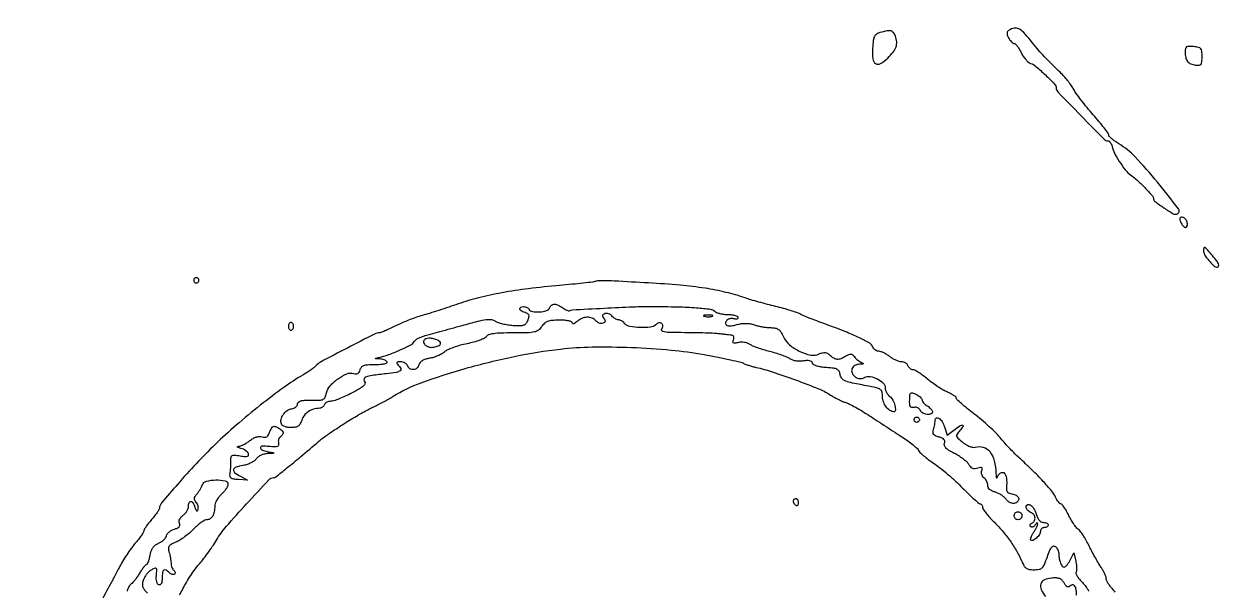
# Model space of a CAD drawing. Extents: x 0 to 5034, y 0 to 2560.
# Drawn here: x 671.4 to 1126.7, y 1064.3 to 1279.4 of the extents above; entities that cross this region are included whole.
import ezdxf

# ---------------------------------------------------------------- set-up
doc = ezdxf.new("R2010")
doc.units = 0

msp = doc.modelspace()

# ---------------------------------------------------------------- linework, layer by layer
for points in [[(524.94203, 1406.5, -0.000002), (524.957967, 1420.439069, -0.000002), (524.972858, 1433.372917, -0.000002), (524.985445, 1444.229163, -0.000017)], [(1236.697617, 1380.536661, -0.000047), (1328.213183, 1379.754868, -0.035783)], [(1086.396778, 1063.510204, 0.026083), (1085.422384, 1064.67825, -0.025125), (1084.49522, 1065.785361, -0.027344), (1083.711575, 1066.950065, -0.028264), (1083.157246, 1068.012058, -0.10654), (1083, 1068.741652, 0.0823), (1082.87841, 1069.475352, 0.023907), (1082.455743, 1070.545158, 0.023334), (1081.856363, 1071.722989, 0.023005), (1081.147209, 1072.84563, -0.01832), (1080.251332, 1074.234875, -0.006063), (1079.03719, 1076.335904, -0.006028), (1077.746452, 1078.699635, -0.006812), (1076.565959, 1081, 0.013097), (1075.421958, 1083.161925, 0.016219), (1074.240712, 1085.10894, 0.014623), (1073.16064, 1086.664181, 0.105675), (1072.481674, 1087.264476, -0.096769), (1071.822196, 1087.827142, -0.017741), (1070.866069, 1089.12201, -0.018475), (1069.842781, 1090.741163, -0.015871), (1068.885668, 1092.514476, 0.014071), (1067.966055, 1094.233082, 0.02073), (1067.055563, 1095.682377, 0.01679), (1066.239231, 1096.788115, 0.229209), (1065.801306, 1097, -0.19194), (1065.401838, 1097.159213, -0.036457), (1064.863688, 1097.74932, -0.034201), (1064.301692, 1098.574106, -0.025561), (1063.794866, 1099.550876, 0.066851), (1062.341343, 1101.863979, 0.013163), (1059.097256, 1105.556358, 0.012977), (1054.868579, 1109.890025, 0.009052), (1049.886833, 1114.564648, -0.013088), (1048.339051, 1116.040683, -0.006649), (1046.466757, 1117.972903, -0.0066), (1044.586729, 1120.018898, -0.009805), (1043, 1121.86367, 0.024662), (1041.189087, 1123.846765, 0.010064), (1038.545313, 1126.366135, 0.009929), (1035.590794, 1128.964378, 0.012501), (1032.75, 1131.245066, -0.00748), (1030.163203, 1133.279461, -0.011356), (1027.982812, 1135.131301, -0.006179), (1026.221564, 1136.736787, -0.207731), (1026, 1137.24707, 0.219429), (1025.809824, 1137.659548, 0.028506), (1025.018033, 1138.261194, 0.028911), (1023.937598, 1138.901481, 0.02035), (1022.657135, 1139.498791, -0.032127), (1021.077955, 1140.281216, -0.013322), (1019.047286, 1141.528707, -0.013117), (1016.935217, 1142.985342, -0.016504), (1015.062521, 1144.447765, 0.013868), (1013.339419, 1145.808045, 0.017802), (1011.67832, 1146.956531, 0.01579), (1010.247417, 1147.809893, 0.127224), (1009.512375, 1148, -0.102437), (1008.97301, 1148.111673, -0.066768), (1008.426298, 1148.440625, -0.063128), (1007.955401, 1148.926537, -0.069414), (1007.638374, 1149.5, 0.098304), (1007.276885, 1150.073539, 0.066863), (1006.674749, 1150.559375, 0.063976), (1005.934283, 1150.887917, 0.072582), (1005.166243, 1151, -0.076), (1004.261042, 1151.138391, -0.02998), (1003.079937, 1151.5875, -0.028824), (1001.839918, 1152.234541, -0.031999), (1000.727129, 1153, 0.027731), (999.634429, 1153.76545, 0.027022), (998.454478, 1154.4125, 0.028069), (997.357854, 1154.865116, 0.084026), (996.560886, 1155, -0.087741), (995.89499, 1155.11776, -0.066459), (995.236551, 1155.462891, -0.065766), (994.685087, 1155.973406, -0.081728), (994.33254, 1156.575798, 0.170394), (993.084434, 1158.045765, 0.019877), (989.222371, 1160.10349, 0.018496), (983.673141, 1162.533914, 0.007642), (976, 1165.426817, -0.003977), (972.985438, 1166.538189, -0.004588), (970.129768, 1167.646905, -0.004125), (967.727953, 1168.627904, -0.026604), (966.548148, 1169.196663, 0.043471), (965.371316, 1169.715887, 0.007344), (963.031333, 1170.475628, 0.007981), (960.246972, 1171.286215, 0.007021), (957.316911, 1172.044659, -0.00467), (954.217089, 1172.831519, -0.003837), (950.921896, 1173.727917, -0.003876), (947.907004, 1174.59823, -0.010257), (945.768763, 1175.281511, 0.023831), (938.413572, 1177.413721, 0.020186), (930.470703, 1178.975403, 0.016516), (921.034019, 1180.12039, 0.008181), (909, 1180.980505, 0.000348), (895.911158, 1181.691836, 0.00732), (892.003838, 1181.844131, 0.025382), (889.937167, 1181.789486, 0.067857), (888.5, 1181.479117, -0.058904), (887.750573, 1181.303228, -0.001397), (884.169907, 1180.907543, -0.003057), (879.963193, 1180.480568, -0.002069), (875.163514, 1180.043062, 0.00918), (863.352364, 1178.796823, 0.014144), (853.198146, 1177.243759, 0.016218), (844.372496, 1175.339632, 0.02243), (836.610858, 1173.025337, -0.003283), (833.102895, 1171.831359, -0.002542), (829.26694, 1170.57542, -0.00257), (825.674544, 1169.43976, -0.006181), (823, 1168.64547, 0.014977), (820.531614, 1167.864907, 0.008978), (817.646875, 1166.798205, 0.008985), (814.811985, 1165.632557, 0.015438), (812.5, 1164.547085, -0.006468), (810.521177, 1163.574339, -0.008833), (808.712346, 1162.752889, -0.006199), (807.185194, 1162.114008, -0.095042), (806.627134, 1162.004185, 0.117161), (804.770268, 1161.553606, 0.00164), (794.435057, 1156.243807, 0.001907), (784.240833, 1150.914709, 0.097643), (782.506908, 1149.512065, -0.054051), (781.875866, 1148.904019, -0.010881), (780.620779, 1147.975225, -0.011373), (779.105203, 1146.954791, -0.010411), (777.5, 1145.972814, 0.024326), (770.303324, 1141.290281, 0.011037), (761.337433, 1134.508976, 0.010877), (752.149809, 1126.904832, 0.014351), (744.135852, 1119.560447, 0.010582), (736.941671, 1112.275112, 0.010061), (729.937258, 1104.570313, 0.004802), (723.771234, 1097.368862, 0.163418), (722.959359, 1095.303382, -0.130879), (722.806189, 1094.826564, -0.010459), (722.061345, 1093.718965, -0.013585), (721.095839, 1092.422474, -0.009994), (719.959359, 1091.037774, 0.011614), (718.825907, 1089.647604, 0.015612), (717.869312, 1088.334427, 0.012684), (717.144392, 1087.210841, 0.137766), (717, 1086.696738, -0.142389), (716.847618, 1086.172497, -0.0109), (716.02392, 1084.935749, -0.014271), (714.949964, 1083.486957, -0.010378), (713.677176, 1081.935956, 0.020198), (712.207302, 1080.071303, 0.010607), (710.525531, 1077.644196, 0.010534), (708.905047, 1075.080454, 0.01592), (707.614264, 1072.776992, -0.001036), (706.502481, 1070.646675, -0.001177), (705.427804, 1068.609491, -0.001068), (704.507019, 1066.882856, -0.006554), (704.01878, 1066, 0.031877), (699.764586, 1057.294211, 0.008568)], [(730.639201, 1062.445, 0.014455), (731.871006, 1064.704224, -0.015948), (733.230153, 1067.179395, -0.011849), (734.880927, 1069.825616, -0.012005), (736.559122, 1072.250118, -0.026378), (737.980594, 1074, 0.019218), (739.439653, 1075.744534, 0.008434), (741.241856, 1078.15891, 0.008332), (743.070411, 1080.788076, 0.01105), (744.640295, 1083.243096, -0.041222), (748.386425, 1088.389361, -0.007741), (756.13536, 1097.098792, -0.00295), (764.583368, 1106.194667, -0.206985), (766.445416, 1107, 0.169111), (767.197089, 1107.261717, 0.001887), (771.456524, 1110.663239, 0.005031), (776.706182, 1114.975826, 0.002277), (783.5, 1120.725277, -0.020506), (785.875082, 1122.591062, -0.008612), (789.21212, 1124.911725, -0.007269), (793.405919, 1127.634803, -0.004261), (798.5, 1130.777892, -0.011995), (799.564325, 1131.387738, -0.003479), (801.234375, 1132.277183, -0.003495), (803.130473, 1133.253318, -0.003727), (805, 1134.181862, 0.005525), (806.899013, 1135.13358, 0.004689), (808.883916, 1136.179612, 0.00473), (810.673949, 1137.166475, 0.013242), (811.902693, 1137.902671, -0.055414), (822.466019, 1143.077952, -0.017348), (839.277538, 1148.465965, -0.017551), (858.021175, 1153.060032, -0.022708), (875.5, 1155.878145, -0.024889), (887.554594, 1156.658908, -0.013363), (902.4624, 1156.48279, -0.013333), (917.52577, 1155.499226, -0.022228), (930.115837, 1153.772293, -0.00376), (935.427448, 1152.760212, -0.005398), (940.115983, 1151.777542, -0.00301), (944.052758, 1150.883078, -0.081213), (945.038774, 1150.476036, 0.047794), (945.772067, 1150.114499, 0.012466), (947.012676, 1149.678981, 0.012554), (948.457609, 1149.251611, 0.012534), (949.922937, 1148.897059, -0.026836), (955.966585, 1147.250497, -0.00829), (964.875387, 1144.13689, -0.007214), (973.556267, 1140.797475, -0.04535), (977.77984, 1138.639798, 0.01342), (979.387408, 1137.684674, 0.011226), (981.141578, 1136.756192, 0.011382), (982.784424, 1135.979563, 0.030205), (984, 1135.524175, -0.043457), (985.359362, 1134.973472, -0.008655), (987.675, 1133.741072, -0.009097), (990.328122, 1132.205802, -0.008363), (993, 1130.532514, -0.000145), (995.913286, 1128.63828, -0.000092), (999.306764, 1126.429534, -0.000092), (1002.637778, 1124.259696, -0.000171), (1005.342177, 1122.49601, -0.011347), (1007.617808, 1120.936083, -0.014809), (1009.622096, 1119.402173, -0.012386), (1011.207671, 1118.045881, -0.118551), (1011.708207, 1117.318017, 0.111406), (1012.186926, 1116.600409, 0.013942), (1013.586282, 1115.341254, 0.015849), (1015.361782, 1113.925533, 0.012532), (1017.366031, 1112.50562, -0.019992), (1019.753892, 1110.759867, -0.009107), (1022.737572, 1108.299923, -0.009001), (1025.792222, 1105.589842, -0.012231), (1028.442724, 1103.029182, 0.006338), (1030.778557, 1100.718692, 0.009554), (1032.876911, 1098.771072, 0.004909), (1034.684314, 1097.188302, 0.179238), (1035.192724, 1097, -0.157958), (1035.500625, 1096.90024, -0.097159), (1035.762863, 1096.618991, -0.079068), (1035.939914, 1096.198955, -0.060349), (1036, 1095.702948, 0.148333), (1036.217874, 1094.984701, 0.017822), (1037.197688, 1093.625726, 0.019962), (1038.515816, 1092.061548, 0.01518), (1040.077237, 1090.452948, -0.023527), (1043.420431, 1086.891713, -0.021965), (1046.496069, 1082.952116, -0.022821), (1049.07328, 1078.960397, -0.03441), (1050.906399, 1075.25, 0.033292), (1051.755799, 1073.521025, 0.110442), (1052.608132, 1072.593533, 0.114882), (1053.754266, 1072.137282, 0.037539), (1055.580197, 1072, 0.043927), (1057.546351, 1072.173069, 0.149835), (1058.677238, 1072.751873, 0.100822), (1059.535859, 1074.008751, 0.014271), (1060.673748, 1076.944117, -0.01254), (1061.615696, 1079.399211, -0.068521), (1062.330743, 1080.624486, -0.189685), (1063.001134, 1081.017994, -0.215392), (1063.714871, 1080.821673, -0.069571), (1064.20696, 1080.281831, -0.044588), (1064.622493, 1079.540906, -0.044099), (1064.905434, 1078.725161, -0.061508), (1065, 1077.959343, 0.045869), (1065.163592, 1076.179835, 0.053283), (1065.649172, 1074.551512, 0.063107), (1066.328828, 1073.370843, 0.234783), (1067.075052, 1073, 0.187451), (1067.494573, 1073.163007, 0.032183), (1068.097479, 1073.790708, 0.031214), (1068.743433, 1074.661011, 0.023371), (1069.346487, 1075.691772), (1070.756849, 1078.383544), (1071.452521, 1075.216171, -0.021731), (1071.676137, 1073.934607, -0.025363), (1071.773115, 1072.702976, -0.025567), (1071.749063, 1071.66908, -0.120375), (1071.567004, 1071.108415, 0.242121), (1071.523992, 1070.561436, 0.038111), (1072.031439, 1069.569369, 0.035134), (1072.865596, 1068.399035, 0.023986), (1073.964199, 1067.189647, -0.039882), (1075.28669, 1065.637497, -0.039303), (1076.353205, 1063.887729, -0.039089)], [(710.777273, 1063.881175, -0.031903), (711.269357, 1065.164253, -0.033692), (711.828879, 1066.19491, -0.116309), (712.368415, 1066.722814, 0.072106), (712.986411, 1067.229641, 0.018068), (713.832483, 1068.226389, 0.018076), (714.726659, 1069.448828, 0.017314), (715.54381, 1070.75, -0.014448), (716.315828, 1071.995093, -0.020844), (717.074513, 1073.045312, -0.017282), (717.74822, 1073.842174, -0.211677), (718.104317, 1074, 0.285111), (718.402485, 1074.185066, 0.02473), (718.775063, 1075.041403, 0.026667), (719.138881, 1076.186593, 0.017212), (719.442502, 1077.545203, -0.037276), (719.894109, 1079.243085, -0.071016), (720.540485, 1080.496031, -0.081674), (721.440644, 1081.404038, -0.065953), (722.650561, 1082.057243, 0.052558), (723.660277, 1082.568038, 0.045829), (724.592741, 1083.299156, 0.048287), (725.316361, 1084.127952, 0.091624), (725.691252, 1084.927346, -0.097214), (726.065046, 1085.701958, -0.05652), (726.776091, 1086.455581, -0.053497), (727.69363, 1087.076118, -0.060536), (728.685404, 1087.457178, 0.039426), (729.804165, 1087.833788, 0.116743), (730.451739, 1088.311883, 0.165246), (730.691101, 1088.920212, 0.103806), (730.568521, 1089.682032, -0.111036), (730.457914, 1090.438208, -0.090569), (730.665985, 1091.231309, -0.077185), (731.184749, 1092.003956, -0.053661), (731.9776, 1092.696864, 0.057171), (732.751315, 1093.382658, 0.047412), (733.40592, 1094.268141, 0.049378), (733.852543, 1095.20909, 0.086335), (734, 1096.056704, -0.080134), (734.234016, 1097.507475, -0.358088), (734.910613, 1097.934708, -0.237004), (735.756257, 1097.368595, -0.055145), (736.45067, 1095.75, 0.025453), (736.773071, 1094.85566, 0.125772), (737.093278, 1094.431915, 0.345785), (737.392092, 1094.429638, 0.131464), (737.661842, 1094.783622, 0.103267), (737.773502, 1095.383845, 0.056951), (737.672142, 1096.126439, 0.05324), (737.388754, 1096.888991, 0.057697), (736.956529, 1097.55238, -0.054786), (736.407985, 1098.383708, -0.138995), (736.267253, 1099.086697, -0.121326), (736.510412, 1099.82018, -0.036951), (737.209988, 1100.768758, 0.024323), (737.824416, 1101.559318, 0.016967), (738.44179, 1102.50551, 0.017159), (738.973034, 1103.455532, 0.033702), (739.316616, 1104.25, -0.251132), (740.850901, 1105.645067, -0.056294), (744.47513, 1106.13125, -0.060399), (747.932707, 1105.785145, -0.351032), (749, 1104.452251, -0.110102), (748.832416, 1103.700435, -0.033899), (748.265625, 1102.678558, -0.032079), (747.456764, 1101.588351, -0.030242), (746.5, 1100.58758, 0.039444), (745.543362, 1099.549392, 0.036541), (744.734375, 1098.348026, 0.038618), (744.175716, 1097.168702, 0.091554), (744, 1096.217117, -0.042797), (743.811796, 1094.022364, -0.084659), (743.230526, 1092.379142, -0.118217), (742.299998, 1091.368718, -0.148885), (741.089178, 1091, 0.125712), (740.217443, 1090.777306, 0.026915), (738.87847, 1089.948914, 0.026527), (737.39002, 1088.791576, 0.022566), (735.946167, 1087.421835, -0.024211), (734.383509, 1085.94912, -0.018292), (732.535946, 1084.483023, -0.018606), (730.694806, 1083.231531, -0.040201), (729.176203, 1082.442027, 0.022498), (727.396346, 1081.595261, 0.118415), (726.591968, 1080.882937, 0.172663), (726.356723, 1080.027376, 0.062031), (726.608333, 1078.770192, -0.021536), (726.898424, 1077.755128, -0.014659), (727.144096, 1076.579369, -0.014793), (727.314565, 1075.428755, -0.028579), (727.370691, 1074.5, 0.046587), (727.449597, 1073.683358, 0.044638), (727.678524, 1072.88316, 0.048001), (728.013097, 1072.214252, 0.104931), (728.409601, 1071.804373, -0.083709), (728.747961, 1071.482832, -0.110705), (728.922088, 1071.096385, -0.124276), (728.904738, 1070.706384, -0.124044), (728.704373, 1070.37104, -0.157721), (728.331989, 1070.180693, -0.097207), (727.835764, 1070.197639, -0.07915), (727.290763, 1070.419063, -0.060453), (726.783333, 1070.816667, 0.055753), (725.50949, 1071.83421, 0.298846), (724.66396, 1071.818837, 0.213102), (724.135017, 1070.959771, 0.033006), (724, 1068.916667, -0.027207), (723.927678, 1067.588556, -0.083146), (723.683712, 1066.722933, -0.164144), (723.281426, 1066.304736, -0.205958), (722.75, 1066.265786, -0.177521), (722.263735, 1066.662605, -0.07188), (721.932348, 1067.465487, -0.054646), (721.776595, 1068.580842, -0.032428), (721.823984, 1069.923898, 0.010684), (721.98037, 1071.905957, 0.19433), (721.780898, 1072.495023, 0.322925), (721.2951, 1072.611698, 0.025605), (720.026117, 1072.013977, 0.061152), (719.141472, 1071.390999, 0.035163), (718.237461, 1070.448959, 0.034609), (717.450288, 1069.358635, 0.048238), (716.916699, 1068.280902, 0.048339), (716.51326, 1066.804337, 0.114785), (716.579386, 1065.674376, 0.093878), (717.155933, 1064.551162, 0.025641), (718.464567, 1063.036985, -0.049302)], [(1071.700607, 1062.32944, 0.086131), (1071.548082, 1064.831916, 0.185691), (1070.697293, 1066.07575, 0.335949), (1069.528537, 1066.023684, -0.067776), (1068.783295, 1065.559171, -0.199666), (1068.191582, 1065.542667, -0.146852), (1067.640991, 1065.968121, -0.032485), (1067.004335, 1066.991899, 0.068672), (1066.253098, 1068.025441, 0.111729), (1065.351191, 1068.61971, 0.084311), (1064.097351, 1068.863253, 0.026658), (1062.184596, 1068.806466, 0.086642), (1059.531806, 1068.11258, 0.212385), (1058.225438, 1066.63375, 0.181666), (1058.342836, 1064.478132, 0.063258), (1059.968444, 1061.767247, -0.043247)]]:
    msp.add_lwpolyline(points, format="xyb")
for points in [[(997, 1276.109682, 0.071868), (995.644589, 1275.515508, 0.143843), (994.872755, 1274.650332, 0.082765), (994.451058, 1273.170247, 0.013625), (994.197353, 1270.19818, 0.038626), (994.275981, 1266.126027, 0.229102), (995.352838, 1264.357552, 0.287605), (997.188726, 1264.333097, 0.054355), (999.969358, 1266.470644, 0.033931), (1002.021275, 1268.722485, 0.083737), (1003.097381, 1270.673424, 0.102819), (1003.354848, 1272.611739, 0.07048), (1002.882981, 1274.787295, 0.073573), (1002.143104, 1276.137793, 0.177224), (1001.198853, 1276.74558, 0.105299), (999.735813, 1276.762087, 0.01778)], [(1046.146755, 1277.111861, 0.079837), (1045.545628, 1276.580206, 0.155092), (1045.310534, 1275.990892, 0.11085), (1045.424384, 1275.232203, 0.030422), (1045.931939, 1274.127174, 0.033218), (1046.439884, 1273.313028, 0.03986), (1047.024121, 1272.624857, 0.044061), (1047.596685, 1272.143416, 0.153973), (1048.051362, 1272, -0.203704), (1048.529905, 1271.796597, -0.029608), (1049.233049, 1270.974853, -0.029546), (1049.987577, 1269.846734, -0.021368), (1050.696556, 1268.510138, 0.034248), (1051.474939, 1267.129738, 0.034111), (1052.43541, 1265.866571, 0.036166), (1053.426691, 1264.885551, 0.100477), (1054.279098, 1264.411418, -0.099536), (1056.324616, 1263.278626, -0.014017), (1059.928576, 1260.039066, -0.010225), (1063.433147, 1256.5674, -0.194827), (1064, 1255.16786, 0.194126), (1064.609249, 1253.657783, 0.001705), (1073.389234, 1244.609918, 0.001668), (1082.240681, 1235.61067, 0.200198), (1083.704721, 1235, -0.19722), (1084.166849, 1234.810341, -0.055401), (1084.667976, 1234.192188, -0.046816), (1085.127583, 1233.302795, -0.034727), (1085.46945, 1232.25, 0.06608), (1086.475222, 1229.706247, 0.023378), (1088.544385, 1226.370718, 0.022699), (1090.878747, 1223.28325, 0.08253), (1092.732005, 1221.679524, -0.051781), (1094.70242, 1220.17499, -0.012035), (1097.668786, 1217.242457, -0.006519), (1100.607376, 1214.113458, -0.187396), (1101, 1213.102668, 0.236507), (1101.582146, 1211.940792, 0.013019), (1105.004978, 1209.518834, 0.013362), (1108.545336, 1207.284175, 0.222024), (1109.895664, 1207.149561, 0.508919), (1110.512413, 1209.203699, 0.009947), (1102.553347, 1219.2555, 0.017245), (1094.053384, 1228.867009, 0.066784), (1087.874772, 1233.851542, -0.01782), (1086.390667, 1234.82622, -0.024639), (1085.138214, 1235.810362, -0.022831), (1084.210592, 1236.69366, -0.193413), (1084, 1237.217703, 0.158667), (1083.791764, 1237.857388, 0.00609), (1082.278593, 1239.882968, 0.010372), (1080.385273, 1242.250685, 0.007071), (1078.139892, 1244.866161, -0.008119), (1075.780609, 1247.625994, -0.008378), (1073.537309, 1250.43256, -0.008158), (1071.675513, 1252.926658, -0.035113), (1070.700613, 1254.5, 0.029358), (1069.877184, 1255.863663, 0.01446), (1068.681969, 1257.5, 0.014295), (1067.339191, 1259.132398, 0.020212), (1066.046191, 1260.5, -0.002509), (1061.619981, 1264.861464, -0.009647), (1058.934405, 1267.639627, -0.012746), (1056.749129, 1270.112831, -0.007235), (1054.2256, 1273.209894, 0.022891), (1051.687463, 1276.133062, 0.09026), (1049.769078, 1277.531715, 0.149118), (1048.019931, 1277.803036, 0.106057)], [(1113.015313, 1268.813358, 0.053421), (1113.25839, 1266.678249, 0.114076), (1113.972357, 1265.189864, 0.125239), (1115.214728, 1264.250936, 0.071772), (1117.043714, 1263.774761, 0.047217), (1118.410666, 1263.751474, 0.213821), (1119.094177, 1264.123659, 0.144922), (1119.42452, 1264.993285, 0.0188), (1119.5, 1267, 0.024332), (1119.400056, 1269.052529, 0.153309), (1118.995474, 1270.00531, 0.164544), (1118.134379, 1270.520098, 0.029142), (1116.25, 1270.813358, 0.021415), (1114.434063, 1270.910235, 0.142003), (1113.56873, 1270.669213, 0.20621), (1113.137803, 1270.05306, 0.052601)], [(1111.015313, 1205.25, 0.075031), (1111.08148, 1204.86499, 0.020637), (1111.299407, 1204.288195, 0.020367), (1111.603722, 1203.647189, 0.01999), (1111.96094, 1203.02896, 0.113519), (1112.784441, 1202.212984, 0.324499), (1113.543662, 1202.268368, 0.229589), (1113.924394, 1203.12308, 0.083724), (1113.654923, 1204.456872, 0.107188), (1113.033337, 1205.405681, 0.121943), (1112.100216, 1205.958166, 0.214151), (1111.347802, 1205.859767, 0.265819)], [(1120, 1193.38654, 0.137574), (1120.464067, 1191.731854, 0.036808), (1122.068808, 1189.48615, 0.035297), (1123.948807, 1187.526258, 0.186011), (1125.314451, 1187, 0.33971), (1125.80576, 1187.377353, 0.177842), (1125.73152, 1188.189831, 0.053813), (1124.820902, 1189.672933, 0.012271), (1122.959359, 1191.962226, 0.007203), (1121.280353, 1193.870186, 0.096842), (1120.537765, 1194.424984, 0.449154), (1120.146007, 1194.261319, 0.08288)], [(736, 1182, 0.099038), (736.076342, 1181.618362, 0.097945), (736.29375, 1181.29375, 0.097945), (736.618362, 1181.076342, 0.099038), (737, 1181, 0.099038), (737.381638, 1181.076342, 0.097945), (737.70625, 1181.29375, 0.097945), (737.923658, 1181.618362, 0.099038), (738, 1182, 0.099038), (737.923658, 1182.381638, 0.097945), (737.70625, 1182.70625, 0.097945), (737.381638, 1182.923658, 0.099038), (737, 1183, 0.099038), (736.618362, 1182.923658, 0.097945), (736.29375, 1182.70625, 0.097945), (736.076342, 1182.381638, 0.099038)], [(876.397322, 1171.50023, 0.026582), (877.169008, 1170.978186, 0.036131), (877.918604, 1170.597988, 0.039324), (878.552997, 1170.388773, 0.201025), (878.911831, 1170.445509, -0.12562), (879.981413, 1170.780643, -0.000548), (892.09509, 1171.418587, -0.00284), (903.164892, 1171.926357, -0.011144), (910, 1172.048515, -0.004884), (920.035487, 1171.906147, -0.012596), (927.273769, 1171.550138, -0.011189), (932.521948, 1171.040986, -0.16814), (934.150042, 1170.25, 0.103547), (934.886799, 1169.768293, 0.032523), (936.149075, 1169.367188, 0.030921), (937.653594, 1169.092124, 0.02976), (939.2, 1169, -0.027116), (940.66642, 1168.920414, -0.043785), (941.891816, 1168.677172, -0.055017), (942.746125, 1168.322613, -0.273392), (943, 1167.893011, -0.138241), (942.892942, 1167.513195, -0.152458), (942.606174, 1167.262326, -0.122374), (942.171821, 1167.1866, -0.074003), (941.659316, 1167.300491, 0.123481), (940.342265, 1167.460222, 0.111912), (939.051439, 1166.992066, 0.147964), (938.313794, 1166.127203, 0.246296), (938.379743, 1165.19458, 0.178677), (938.881891, 1164.801956, 0.075121), (939.741067, 1164.663288, 0.049752), (940.961227, 1164.772618, 0.020156), (942.589209, 1165.152243, -0.031367), (944.361142, 1165.523786, -0.039129), (946.038597, 1165.634247, -0.040835), (947.651545, 1165.48204, -0.039951), (949.230574, 1165.069466, 0.025693), (950.63488, 1164.659481, 0.015692), (952.327144, 1164.314156, 0.015715), (954.029718, 1164.076851, 0.026771), (955.464011, 1164, -0.045574), (957.175974, 1163.843633, -0.110017), (958.339824, 1163.349751, -0.096573), (959.273938, 1162.362545, -0.030072), (960.266004, 1160.568374, 0.105436), (962.630494, 1157.490524, 0.063857), (966.493579, 1154.970058, 0.066088), (970.654611, 1153.597735, 0.154746), (973.871037, 1153.987102, -0.037815), (975.143665, 1154.454435, -0.096765), (976.117749, 1154.53587, -0.10592), (976.996988, 1154.243936, -0.051028), (977.958407, 1153.537641, 0.054827), (979.437823, 1152.467968, 0.117912), (980.781018, 1152.0792, 0.107863), (982.233695, 1152.325421, 0.04136), (984.074473, 1153.25, -0.031965), (985.204033, 1153.84415, -0.131834), (985.959919, 1153.964713, -0.156441), (986.601084, 1153.682716, -0.050862), (987.310904, 1152.912229, 0.036129), (987.875893, 1152.261555, 0.026088), (988.591328, 1151.619527, 0.026521), (989.33966, 1151.078274, 0.050615), (990, 1150.741176, -0.041424), (990.542097, 1150.476861, -0.514931), (990.55824, 1150.2835, -0.155533), (990.210525, 1150.138757, -0.012818), (989.218615, 1150.078947, 0.118965), (987.40261, 1149.573599, 0.178458), (986.342016, 1148.338109, 0.19157), (986.376877, 1146.78054, 0.135442), (987.47566, 1145.394139, 0.051911), (988.405322, 1144.852374, 0.083991), (989.288571, 1144.620884, 0.086653), (990.179, 1144.695981, 0.058663), (991.129109, 1145.069097, -0.164858), (993.289009, 1145.427908, -0.078125), (996.002094, 1144.534567, -0.080247), (998.240417, 1142.888219, -0.196594), (999, 1141.031024, 0.076739), (999.128132, 1140.201092, 0.047762), (999.514063, 1139.292863, 0.046745), (1000.080367, 1138.448319, 0.061405), (1000.75, 1137.806704, -0.112579), (1001.883887, 1136.474639, -0.057257), (1002.676488, 1134.410364, -0.072298), (1002.870802, 1132.615984, -0.416142), (1002.23821, 1132.031803, -0.144135), (1000.742159, 1132.543158, -0.079076), (999.345232, 1133.907166, -0.073158), (998.344198, 1135.768457, -0.087065), (998, 1137.730137, 0.057069), (997.794262, 1139.526791, 0.190101), (997.132229, 1140.486741, 0.092873), (995.673671, 1141.113948, 0.0083), (991.75, 1141.926897, -0.004652), (985.799787, 1143.114531, -0.052059), (983.503403, 1143.850976, -0.14409), (982.383142, 1144.795652, -0.11113), (981.813355, 1146.297279, 0.092144), (981.423826, 1147.453027, 0.152652), (980.683491, 1148.155247, 0.083265), (979.328247, 1148.559479, 0.014977), (976.696755, 1148.806966, -0.021851), (974.665996, 1149.026151, -0.039557), (973.039365, 1149.407504, -0.049827), (971.880007, 1149.90992, -0.175749), (971.356302, 1150.513875, 0.132822), (970.932303, 1151.094784, 0.110892), (970.244163, 1151.431714, 0.076252), (969.253147, 1151.513381, 0.031863), (967.921228, 1151.334246, -0.047936), (966.593483, 1151.198885, -0.041725), (965.199399, 1151.307287, -0.042619), (963.876422, 1151.639736, -0.057184), (962.761681, 1152.17221, 0.042015), (961.529214, 1152.807413, 0.012471), (959.548744, 1153.568655, 0.012418), (957.271562, 1154.316191, 0.013098), (955, 1154.935482, -0.013165), (952.75253, 1155.548528, -0.01329), (950.547561, 1156.277272, -0.013194), (948.66366, 1157.012662, -0.051224), (947.566166, 1157.613522, 0.064998), (946.626112, 1158.095129, 0.046091), (945.476991, 1158.390414, 0.045333), (944.26888, 1158.473668, 0.056085), (943.151741, 1158.323237, -0.018736), (941.841853, 1158.046183, -0.171231), (941.276237, 1158.142228, -0.312592), (941.087214, 1158.526173, -0.054542), (941.30419, 1159.350324, 0.061106), (941.46967, 1160.014026, 0.111002), (941.414772, 1160.56779, 0.147152), (941.150066, 1160.944822, 0.143483), (940.718615, 1161.117874, -0.00335), (940.035442, 1161.188579, -0.000687), (938.829843, 1161.323198, -0.000723), (937.42934, 1161.48358, -0.000679), (936, 1161.651327, 0.017609), (934.046081, 1161.813817, 0.003759), (930.641282, 1161.950894, 0.003926), (926.691596, 1162.049133, 0.003729), (922.672451, 1162.087549, -0.004302), (917.352066, 1162.144501, -0.034438), (914.911105, 1162.360247, -0.151897), (914.010028, 1162.804997, -0.394648), (913.971009, 1163.465068, 0.1575), (914.434179, 1164.623713, 0.257544), (913.998737, 1165.557667, 0.221298), (912.890483, 1165.776346, 0.137007), (911.712868, 1165.112868, -0.170883), (909.722286, 1164.158901, -0.035376), (905.78198, 1164.010346, -0.035156), (901.867428, 1164.416255, -0.17796), (900, 1165.5, 0.044245), (899.430915, 1166.073934, 0.040219), (898.752108, 1166.559375, 0.042584), (898.070227, 1166.893232, 0.092812), (897.5, 1167, -0.090088), (896.933071, 1167.102982, -0.043036), (896.262383, 1167.423164, -0.040796), (895.59954, 1167.889368, -0.045923), (895.049332, 1168.440559, 0.072833), (894.483653, 1168.949514, 0.066425), (893.778323, 1169.294235, 0.070005), (893.045969, 1169.429135, 0.102554), (892.401363, 1169.323776, 0.061797), (891.782783, 1168.993956, 0.187371), (891.523195, 1168.603783, 0.175753), (891.586762, 1168.122549, 0.053411), (892, 1167.5, -0.053411), (892.413238, 1166.877451, -0.175753), (892.476805, 1166.396217, -0.187371), (892.217217, 1166.006044, -0.061797), (891.598637, 1165.676224, -0.102554), (890.954031, 1165.570865, -0.070005), (890.221677, 1165.705765, -0.066425), (889.516347, 1166.050486, -0.072833), (888.950668, 1166.559441, 0.125203), (887.512161, 1167.605994, 0.102848), (885.636001, 1167.937477, 0.093396), (883.62844, 1167.496235, 0.083433), (881.828741, 1166.345012, -0.031451), (881.12569, 1165.784942, -0.078666), (880.537193, 1165.498635, -0.186299), (880.166146, 1165.525617, -0.290217), (880, 1165.787752, 0.30389), (879.699218, 1166.236937, 0.045949), (878.611055, 1166.572207, 0.035986), (877.012053, 1166.789563, 0.017729), (874.959955, 1166.84644, 0.017873), (872.227721, 1166.727543, 0.068735), (870.570891, 1166.363153, 0.098258), (869.393508, 1165.641897, 0.061387), (868.344945, 1164.4037, -0.08204), (867.105704, 1163.05669, -0.112086), (865.618863, 1162.356549, -0.0489), (863.151353, 1162.061196, -0.005352), (857.43468, 1162, 0.007325), (852.844572, 1161.932753, 0.027316), (849.967404, 1161.690741, 0.043163), (848.142794, 1161.273504, 0.188367), (847.29969, 1160.586896, -0.156147), (846.626987, 1159.965181, -0.020989), (844.825534, 1159.21569, -0.022575), (842.547603, 1158.493155, -0.017248), (840, 1157.903321, 0.019203), (837.357071, 1157.280522, 0.019657), (834.79056, 1156.460843, 0.019851), (832.626427, 1155.575961, 0.073735), (831.393396, 1154.776824, -0.052566), (830.33197, 1154.023521, -0.026608), (828.860642, 1153.296432, -0.026097), (827.24578, 1152.700385, -0.035147), (825.729464, 1152.343524, 0.034267), (824.154898, 1151.975874, 0.062093), (822.94977, 1151.434923, 0.079482), (822.123844, 1150.732772, 0.113436), (821.679687, 1149.883124, -0.146644), (820.911233, 1148.621235, -0.162431), (819.605748, 1148.052986, -0.168508), (818.256676, 1148.390836, -0.157566), (817.361626, 1149.5, 0.107073), (816.985971, 1150.073697, 0.066509), (816.340284, 1150.559375, 0.062102), (815.53619, 1150.888054, 0.066093), (814.693011, 1151, 0.02133), (813.655401, 1150.955716, 0.21464), (813.286044, 1150.75, 0.327155), (813.283503, 1150.406803, 0.040132), (813.8, 1149.8, -0.08429), (814.738003, 1148.478338, -0.362455), (814.51989, 1147.611202, -0.118303), (813.075981, 1147.011912, -0.011168), (809.25, 1146.490042, 0.00577), (803.831152, 1145.810399, 0.05181), (801.50794, 1145.242267, 0.232103), (800.788583, 1144.502335, 0.257445), (800.974124, 1143.531179, -0.252674), (801.135168, 1142.727381, -0.136007), (800.576507, 1141.851187, -0.053021), (799.053529, 1140.748001, -0.01027), (796.067737, 1139.115277, -0.012223), (793.632484, 1137.922584, -0.014308), (791.265205, 1136.915113, -0.013303), (789.229806, 1136.178713, -0.080307), (788.124297, 1136, 0.059331), (787.3448, 1135.907177, 0.061678), (786.61974, 1135.634058, 0.068557), (786.055301, 1135.230807, 0.123574), (785.751414, 1134.754241, -0.089148), (785.486951, 1134.269658, -0.064201), (785.04158, 1133.84195, -0.062907), (784.491245, 1133.533177, -0.077114), (783.91808, 1133.397931, 0.051494), (781.50172, 1132.956482, 0.075291), (779.542696, 1132.048779, 0.083157), (778.078449, 1130.684344, 0.079997), (777.114921, 1128.899818, -0.041427), (776.455755, 1127.416739, -0.113865), (775.698745, 1126.567076, -0.113524), (774.644531, 1126.13353, -0.041045), (773.020635, 1126, -0.041341), (771.779174, 1126.102823, -0.052084), (770.668159, 1126.409522, -0.061076), (769.822568, 1126.866454, -0.147804), (769.391612, 1127.421859, -0.147714), (769.266695, 1129.127676, -0.092733), (770.061004, 1130.979766, -0.089199), (771.510053, 1132.480102, -0.121541), (773.247807, 1133.180162, 0.062342), (774.108963, 1133.414411, 0.072438), (774.838764, 1133.846673, 0.083987), (775.330433, 1134.402916, 0.139772), (775.501177, 1135, -0.203936), (775.803859, 1135.70969, -0.125507), (776.606369, 1136.164495, -0.057657), (778.107398, 1136.39243, -0.012808), (780.708661, 1136.418185, 0.011065), (783.926226, 1136.438827, 0.104869), (785.258038, 1136.761241, 0.181125), (786.00753, 1137.540481, 0.04788), (786.546806, 1139.213106, -0.128455), (787.905541, 1141.876642, -0.05561), (790.886894, 1144.557976, -0.055997), (794.265797, 1146.4457, -0.178082), (796.809142, 1146.560576, 0.061731), (797.745805, 1146.386232, 0.145842), (798.430597, 1146.545791, 0.142366), (798.926699, 1147.058023, 0.057762), (799.282416, 1147.971957, -0.105256), (799.805317, 1149.01289, -0.139078), (800.665474, 1149.62587, -0.072472), (802.155666, 1149.924974, -0.013349), (804.965397, 1150, 0.014676), (807.080699, 1150.062102, 0.039609), (808.568421, 1150.268533, 0.075769), (809.395208, 1150.587599, 0.424214), (809.5, 1151, 0.115542), (809.109072, 1151.392306, 0.044761), (808.419912, 1151.740325, 0.04127), (807.574976, 1151.997697, 0.040093), (806.690983, 1152.116001, -0.001701), (805.267755, 1152.19621, -0.304131), (805.153938, 1152.282767, -0.445174), (805.20963, 1152.382908, -0.0021), (806.5, 1152.673345, 0.033899), (810.151544, 1153.743006, 0.017705), (814.541215, 1155.537862, 0.012442), (818.603414, 1157.492258, 0.147884), (819.846636, 1158.690437, -0.106433), (820.388117, 1159.304989, -0.03383), (821.422153, 1159.966057, -0.032031), (822.707293, 1160.566606, -0.030695), (824.07683, 1161.007934, 0.00335), (826.03096, 1161.521648, 0.000618), (829.625891, 1162.497271, 0.000663), (833.827934, 1163.649222, 0.000604), (838.160245, 1164.848697, -0.005088), (844.085257, 1166.432067, -0.030116), (847.235212, 1167.040291, -0.061906), (849.236145, 1167.054045, -0.124191), (850.703287, 1166.495273, 0.071983), (851.750702, 1165.966781, 0.022016), (853.459768, 1165.476159, 0.021535), (855.445533, 1165.089177, 0.022), (857.443126, 1164.877827, 0.013789), (860.225669, 1164.783626, 0.086204), (861.625195, 1165.017701, 0.150048), (862.4877, 1165.653962, 0.070877), (863.152281, 1166.882617, 0.034997), (863.507079, 1168.09657, 0.151326), (863.443318, 1168.836217, 0.18016), (862.984423, 1169.335911, 0.053968), (862.002196, 1169.709677, -0.038844), (861.235869, 1169.9751, -0.050409), (860.588145, 1170.338949, -0.059869), (860.141382, 1170.740486, -0.181728), (860, 1171.116631, -0.29071), (860.407327, 1171.757996, -0.118666), (861.463676, 1171.975339, -0.094594), (862.694851, 1171.697518, -0.152838), (863.5, 1171, 0.221348), (864.831111, 1170.124946, 0.052396), (867.556169, 1170.012659, 0.052468), (870.227146, 1170.466628, 0.237097), (871.361626, 1171.5, -0.135536), (872.114001, 1172.519348, -0.167923), (873.222284, 1172.902417, -0.11497), (874.672523, 1172.564552, -0.047562)], [(772, 1164.5, 0.064853), (772.074694, 1163.926543, 0.082425), (772.29375, 1163.440625, 0.098894), (772.618646, 1163.115568, 0.148195), (773, 1163, 0.148195), (773.381354, 1163.115568, 0.098894), (773.70625, 1163.440625, 0.082425), (773.925306, 1163.926543, 0.064853), (774, 1164.5, 0.064853), (773.925306, 1165.073457, 0.082425), (773.70625, 1165.559375, 0.098894), (773.381354, 1165.884432, 0.148195), (773, 1166, 0.148195), (772.618646, 1165.884432, 0.098894), (772.29375, 1165.559375, 0.082425), (772.074694, 1165.073457, 0.064853)], [(930.269032, 1168.307009, 0.037336), (931.036634, 1168.167106, 0.029507), (931.880008, 1168.127736, 0.030339), (932.671085, 1168.185595, 0.06278), (933.269032, 1168.344063, 0.31318), (933.386009, 1168.52287, 0.333666), (933.257153, 1168.684921, 0.052471), (932.580113, 1168.787295, 0.014395), (931.5, 1168.805051, 0.012823), (930.431793, 1168.764444, 0.080377), (929.900903, 1168.643467, 0.597527), (929.883358, 1168.48334, 0.087174)], [(823.570027, 1159.113307, 0.266305), (823.535556, 1158.070523, 0.140331), (824.463167, 1157.106836, 0.098526), (826.08496, 1156.552761, 0.097449), (827.802036, 1156.658482, 0.049856), (829.339481, 1157.229133, 0.227332), (829.914756, 1157.957207, 0.293736), (829.638934, 1158.713365, 0.070923), (828.418213, 1159.393011, 0.041219), (826.815984, 1159.860715, 0.064905), (825.388648, 1159.963659, 0.083758), (824.269301, 1159.707757, 0.157622)], [(1013, 1136.580032, 0.132846), (1013.137577, 1136.071361, 0.044342), (1013.5875, 1135.437007, 0.040452), (1014.234669, 1134.791133, 0.036338), (1015, 1134.232073, -0.032883), (1015.765432, 1133.681001, -0.038101), (1016.4125, 1133.058691, -0.041561), (1016.865311, 1132.457652, -0.141582), (1017, 1131.991526, -0.32237), (1016.418777, 1131.183727, -0.112693), (1014.911523, 1131.034095, -0.08997), (1013.23616, 1131.56144, -0.181966), (1012.330709, 1132.580568, 0.097294), (1011.962625, 1133.16717, 0.093827), (1011.395746, 1133.579905, 0.090778), (1010.700326, 1133.765766, 0.084167), (1009.964484, 1133.700963, -0.091602), (1009.087489, 1133.636755, -0.235622), (1008.567784, 1133.971642, -0.121853), (1008.316398, 1134.804713, -0.019727), (1008.297451, 1136.510081, -0.014213), (1008.409468, 1138.481369, -0.186845), (1008.724643, 1139.126213, -0.270479), (1009.323437, 1139.25913, -0.029419), (1010.695061, 1138.72917, -0.0367), (1011.577164, 1138.246251, -0.044072), (1012.322924, 1137.664653, -0.049738), (1012.840969, 1137.075152, -0.156657)], [(1012, 1129, -0.099038), (1011.923658, 1128.618362, -0.097945), (1011.70625, 1128.29375, -0.097945), (1011.381638, 1128.076342, -0.099038), (1011, 1128, -0.099038), (1010.618362, 1128.076342, -0.097945), (1010.29375, 1128.29375, -0.097945), (1010.076342, 1128.618362, -0.099038), (1010, 1129, -0.099038), (1010.076342, 1129.381638, -0.097945), (1010.29375, 1129.70625, -0.097945), (1010.618362, 1129.923658, -0.099038), (1011, 1130, -0.099038), (1011.381638, 1129.923658, -0.097945), (1011.70625, 1129.70625, -0.097945), (1011.923658, 1129.381638, -0.099038)], [(1021.525779, 1126.25146), (1022.551559, 1123.153137), (1025.025779, 1125.054333, -0.018421), (1027.215721, 1126.612259, -0.162852), (1028.34697, 1126.911535, -0.575097), (1028.589449, 1126.425476, -0.038642), (1027.410347, 1124.900935, 0.026271), (1026.293049, 1123.527811, 0.220953), (1026.141832, 1122.764545, 0.154357), (1026.605427, 1122.00093, 0.0114), (1028.50536, 1120.41335, 0.03361), (1029.820728, 1119.501668, 0.042555), (1031.14962, 1118.853456, 0.048651), (1032.347919, 1118.519826, 0.120938), (1033.25, 1118.579803, -0.153686), (1036.250859, 1118.58613, -0.151233), (1038.736767, 1116.874207, -0.105742), (1040.425592, 1113.438244, -0.052233), (1041.116001, 1108.600777, 0.013828), (1041.187869, 1107.497464, 0.077328), (1041.332266, 1106.924916, 0.559461), (1041.50738, 1106.898585, 0.111528), (1041.689326, 1107.25, -0.071619), (1041.971018, 1107.918867, -0.07028), (1042.431396, 1108.485938, -0.075733), (1042.993792, 1108.868522, -0.112012), (1043.573324, 1109, -0.239559), (1044.412672, 1108.57337, -0.098615), (1044.964201, 1107.382409, -0.059303), (1045.194208, 1105.452628, -0.024627), (1045.065188, 1102.826099, 0.111914), (1045.154324, 1102.11429, 0.113446), (1045.541655, 1101.514502, 0.096155), (1046.213933, 1101.07429, 0.060645), (1047.121706, 1100.826099, -0.086446), (1048.798833, 1100.273655, -0.182575), (1049.687428, 1099.258377, -0.255481), (1049.531004, 1098.167923, -0.141343), (1048.4274, 1097.333767, -0.098529), (1047.566543, 1097.18601, -0.092927), (1046.69525, 1097.373326, -0.077543), (1045.826965, 1097.907904, -0.045907), (1044.976194, 1098.781071, 0.049218), (1044.128927, 1099.639224, 0.031248), (1042.993753, 1100.468545, 0.031256), (1041.764727, 1101.149539, 0.049436), (1040.631952, 1101.556238, -0.051127), (1039.552616, 1101.947866, -0.073943), (1038.715271, 1102.518086, -0.08837), (1038.18534, 1103.216554, -0.118745), (1038, 1103.985963, 0.068646), (1037.89448, 1104.750923, 0.044568), (1037.576836, 1105.586619, 0.044186), (1037.110839, 1106.362926, 0.062365), (1036.559441, 1106.950668, -0.077114), (1036.053134, 1107.523133, -0.067507), (1035.715896, 1108.248078, -0.069972), (1035.592325, 1109.009496, -0.0972), (1035.710713, 1109.688513, 0.054387), (1035.904298, 1110.422891, 0.308734), (1035.737583, 1110.768172, 0.186338), (1035.249954, 1110.843676, 0.023129), (1034.193466, 1110.561404, -0.064383), (1033.140208, 1110.371111, -0.112447), (1032.270838, 1110.523747, -0.104808), (1031.512683, 1111.049815, -0.05089), (1030.792195, 1111.990437, 0.068662), (1030.007681, 1112.942799, 0.023218), (1028.628323, 1114.100378, 0.02259), (1026.965862, 1115.253908, 0.024083), (1025.240394, 1116.226485, -0.019354), (1023.233564, 1117.332789, -0.06478), (1022.060075, 1118.266122, -0.113241), (1021.52605, 1119.148988, -0.157741), (1021.520941, 1120.065978, 0.100547), (1021.608934, 1120.8859, 0.159282), (1021.330146, 1121.528354, 0.112853), (1020.62996, 1122.028975, 0.037531), (1019.425774, 1122.429273, -0.035949), (1018.097663, 1122.866113, -0.14133), (1017.429177, 1123.396202, -0.166661), (1017.206083, 1124.145797, -0.055292), (1017.381573, 1125.295348, 0.012565), (1017.608894, 1126.237173, 0.010601), (1017.803061, 1127.24405, 0.010739), (1017.940999, 1128.170374, 0.029034), (1017.986345, 1128.833333, -0.260809), (1018.466459, 1129.670913, -0.301213), (1019.370926, 1129.630106, -0.100924), (1020.593674, 1128.289369, -0.054684)], [(770, 1124.023833, -0.098846), (769.920968, 1123.627967, -0.052359), (769.680659, 1123.186749, -0.049209), (769.328723, 1122.770344, -0.054352), (768.912882, 1122.446158, 0.114201), (768.529488, 1122.066129, 0.071848), (768.271753, 1121.487342, 0.066115), (768.173347, 1120.806078, 0.066898), (768.256907, 1120.12559, -0.126565), (768.260137, 1119.315052, -0.251526), (767.839074, 1118.854498, -0.094322), (766.808292, 1118.699507, -0.012458), (764.594025, 1118.840874, 0.033351), (761.95424, 1118.898942, 0.457205), (761.429129, 1118.234026, 0.280452), (762.198446, 1117.384791, 0.0276), (765, 1116.720858, -0.003893), (766.442254, 1116.450514, -0.629705), (766.473859, 1116.328654, -0.164042), (766.209838, 1116.224601, -0.001903), (764.306704, 1116.136182, 0.046805), (762.950086, 1115.950313, 0.046422), (761.647795, 1115.515161, 0.0498), (760.549205, 1114.89375, 0.085456), (759.806704, 1114.15215, -0.086895), (759.042651, 1113.393372, -0.035578), (757.782282, 1112.642226, -0.033845), (756.28144, 1112.010044, -0.036794), (754.75, 1111.606837, 0.030128), (752.005562, 1110.923212, 0.262305), (751.177087, 1110.03991, 0.297868), (751.554102, 1108.969584, 0.03584), (753.75, 1107.526261), (756.5, 1105.988647), (753, 1106.244323, -0.020897), (751.150952, 1106.457361, -0.116573), (750.233756, 1106.832874, -0.200128), (749.83945, 1107.468755, -0.082903), (749.84502, 1108.5, 0.01832), (749.97411, 1109.456187, 0.00861), (750.074225, 1110.699662, 0.008519), (750.13454, 1112.007585, 0.011856), (750.140793, 1113.179702, -0.033764), (750.218091, 1114.751863, -0.233931), (750.626214, 1115.379949, -0.160722), (751.482612, 1115.56809, -0.014604), (753.679979, 1115.27708, 0.014501), (755.482369, 1115.038002, 0.087955), (756.418103, 1115.106039, 0.250584), (756.804289, 1115.458023, 0.167129), (756.810068, 1116.069796, 0.111266), (756.462243, 1116.645646, 0.046837), (755.773765, 1117.24005, 0.043259), (754.887882, 1117.761639, 0.043319), (753.925861, 1118.122737, -0.016989), (753.073703, 1118.392396, -0.106422), (752.687044, 1118.630787, -0.533833), (752.717494, 1118.803576, -0.08874), (753.115141, 1118.90032, 0.07808), (753.913198, 1119.076672, 0.024739), (755.028443, 1119.578453, 0.024024), (756.234875, 1120.269693, 0.024549), (757.360438, 1121.06888, -0.037716), (758.606686, 1121.905336, -0.054014), (759.827358, 1122.432688, -0.06279), (760.972308, 1122.634489, -0.089331), (761.99452, 1122.501739, 0.071898), (763.018169, 1122.332568, 0.15173), (763.783727, 1122.553477, 0.120029), (764.404151, 1123.219738, 0.036905), (764.989773, 1124.4731, -0.027212), (765.605342, 1125.859971, -0.15795), (766.164069, 1126.418634, -0.197264), (766.871529, 1126.477133, -0.046125), (767.990549, 1126.005058, -0.032482), (768.759664, 1125.526778, -0.039282), (769.409724, 1124.97946, -0.043329), (769.865248, 1124.445037, -0.156064)], [(964, 1098.059017, 0.089642), (964.073302, 1097.653442, 0.053229), (964.29375, 1097.2129, 0.051032), (964.617485, 1096.806203, 0.06081), (965, 1096.5, 0.139169), (965.379648, 1096.392057, 0.191142), (965.70625, 1096.521475, 0.138808), (965.926733, 1096.889346, 0.066118), (966, 1097.440983, 0.062283), (965.925455, 1098.037096, 0.080552), (965.70625, 1098.542039, 0.097988), (965.381379, 1098.879982, 0.153634), (965, 1099, 0.092995), (964.618268, 1098.928382, 0.096318), (964.29375, 1098.723586, 0.099231), (964.076556, 1098.418051, 0.105429)], [(1051, 1092.5, -0.099038), (1050.885486, 1091.927543, -0.097945), (1050.559375, 1091.440625, -0.097945), (1050.072457, 1091.114514, -0.099038), (1049.5, 1091, -0.099038), (1048.927543, 1091.114514, -0.097945), (1048.440625, 1091.440625, -0.097945), (1048.114514, 1091.927543, -0.099038), (1048, 1092.5, -0.099038), (1048.114514, 1093.072457, -0.097945), (1048.440625, 1093.559375, -0.097945), (1048.927543, 1093.885486, -0.099038), (1049.5, 1094, -0.099038), (1050.072457, 1093.885486, -0.097945), (1050.559375, 1093.559375, -0.097945), (1050.885486, 1093.072457, -0.099038)], [(1056.359202, 1093.243134, 0.035891), (1056.880146, 1091.820641, 0.07183), (1057.521067, 1090.81233, 0.095656), (1058.278284, 1090.211882, 0.120505), (1059.14466, 1090, -0.05193), (1059.85454, 1089.926073, -0.071827), (1060.454994, 1089.70625, -0.091816), (1060.85847, 1089.381662, -0.179443), (1061, 1089, -0.148195), (1060.884432, 1088.618646, -0.098894), (1060.559375, 1088.29375, -0.082425), (1060.073457, 1088.074694, -0.064853), (1059.5, 1088, 0.090674), (1058.927343, 1087.895288, 0.09558), (1058.440625, 1087.595343, 0.099644), (1058.114952, 1087.14801, 0.108083), (1058, 1086.622445, -0.144718), (1057.629954, 1085.370709, -0.063366), (1056.502656, 1084.036246, -0.070715), (1055.218098, 1083.15442, -0.321927), (1054.373835, 1083.292832, -0.240899), (1054.253956, 1083.663735, -0.045816), (1054.436328, 1084.372784, -0.039818), (1054.826479, 1085.239649, -0.027133), (1055.398001, 1086.157839, 0.01957), (1056.010098, 1087.108861, 0.021576), (1056.524915, 1088.074981, 0.02159), (1056.890378, 1088.931545, 0.094027), (1056.984687, 1089.472506, 0.169613), (1056.893184, 1089.722457, 0.343201), (1056.700593, 1089.766056, 0.113014), (1056.399413, 1089.530539, 0.029546), (1056.03906, 1089.02896, -0.06544), (1055.623472, 1088.530125, -0.10179), (1055.145741, 1088.24206, -0.132626), (1054.684433, 1088.206925, -0.158794), (1054.304373, 1088.415865, -0.116088), (1054.096282, 1088.77759, -0.156281), (1054.103472, 1089.152927, -0.139612), (1054.333703, 1089.484706, -0.086138), (1054.75, 1089.720238, 0.171291), (1055.653723, 1090.454508, 0.149492), (1055.959301, 1091.639343, 0.141388), (1055.553534, 1092.84242, 0.15067), (1054.577319, 1093.608704, -0.102685), (1053.26621, 1094.451047, -0.134121), (1052.550676, 1095.676671, -0.275696), (1052.797694, 1096.548003, -0.241216), (1053.718049, 1096.815782, -0.134542), (1054.440723, 1096.459775, -0.052295), (1055.19969, 1095.630392, -0.046865), (1055.876778, 1094.508323, -0.04252)]]:
    msp.add_lwpolyline(points, format="xyb", close=True)

doc.saveas('drawing.dxf')
